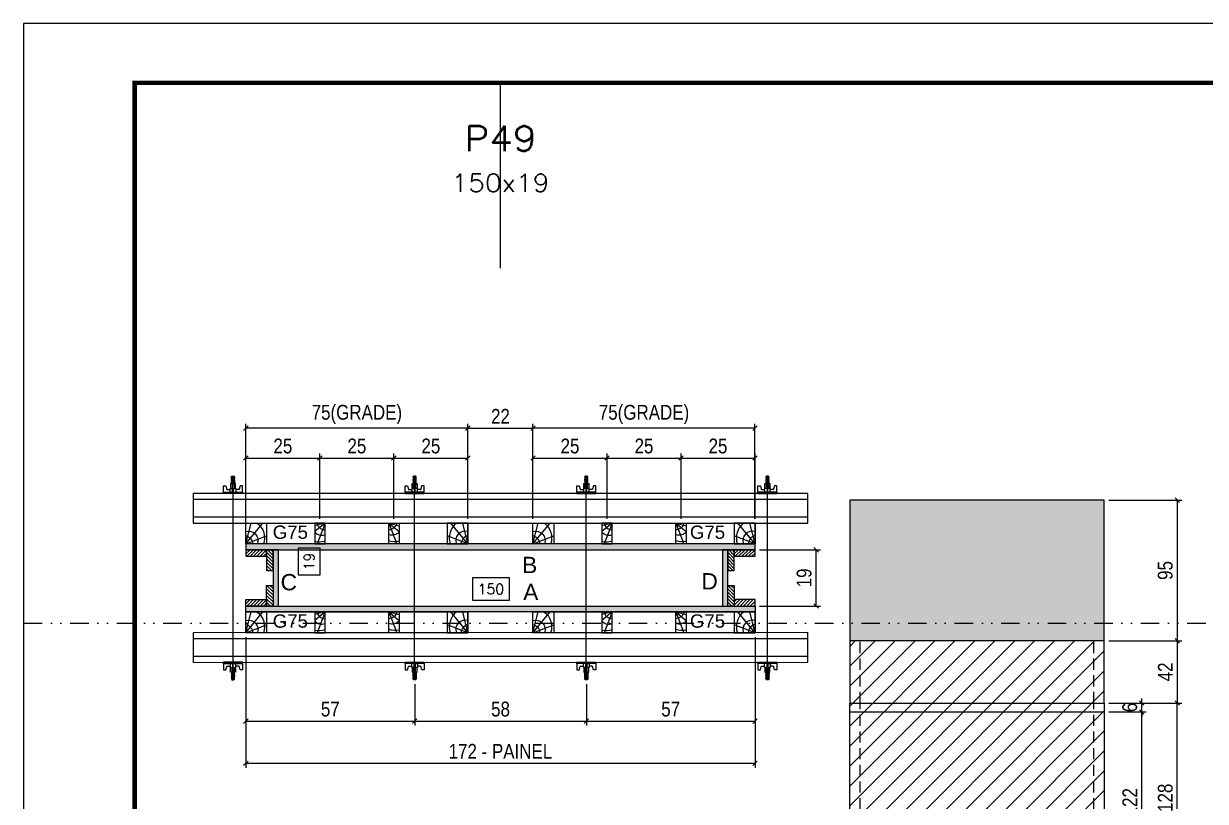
# Model space of a CAD drawing. Header units: millimetres. Extents: x 13777 to 27878, y -21631 to 6985.
# Drawn here: x 17583 to 18382, y -7323 to -6798 of the extents above; entities that cross this region are included whole.
import ezdxf
from ezdxf.enums import TextEntityAlignment as Align

# ---------------------------------------------------------------- set-up
doc = ezdxf.new("R2010")
doc.units = ezdxf.units.MM
for name, pattern in [('DASHED', [0.75, 0.5, -0.25]), ('DIVIDE2', [0.625, 0.25, -0.125, 0, -0.125, 0, -0.125]), ('HIDDEN', [0.375, 0.25, -0.125])]:
    doc.linetypes.add(name, pattern=pattern)
for name, color, linetype in [('CHAPA', 1, 'Continuous'), ('COTA', 241, 'Continuous'), ('MEIO_PONT', 93, 'Continuous'), ('Nível', 160, 'Continuous'), ('Painéis', 200, 'Continuous'), ('SARRAFO', 251, 'Continuous'), ('Sarrafo de Pressão', 42, 'HIDDEN'), ('Texto de Titulo', 7, 'Continuous'), ('Texto Qtd Sarr', 242, 'Continuous'), ('TEXTO_GERAL', 7, 'Continuous')]:
    doc.layers.add(name, color=color, linetype=linetype)
for name, color, linetype, lineweight in [('Folhas', 255, 'Continuous', 9), ('Hachura', 251, 'Continuous', 9), ('Madeira', 126, 'Continuous', 18), ('Perfil Metálico', 224, 'Continuous', 18), ('SARRAFO DE PRESSAO', 251, 'DASHED', 9), ('Texto Seção', 7, 'Continuous', 15)]:
    doc.layers.add(name, color=color, linetype=linetype, lineweight=lineweight)
doc.styles.add('ARIAL', font='arial.ttf')
doc.styles.add('COTA TECNICA', font='techl___.ttf', dxfattribs={"height": 10})
doc.styles.add('COTA TECNICA 2X', font='techl___.ttf', dxfattribs={"height": 10})
doc.styles.add('ROMANS', font='romans.shx')
doc.styles.add('SANSSERIF', font='sas_____.pfb')
doc.dimstyles.new('PAINEL', dxfattribs={"dimtxt": 10, "dimasz": 3, "dimexe": 3, "dimexo": 3, "dimgap": 3, "dimtad": 1, "dimdec": 1, "dimzin": 12, "dimdsep": 46, "dimtxsty": 'COTA TECNICA', "dimblk1": 'OBLIQUE', "dimblk2": 'OBLIQUE', "dimsah": 1, "dimcen": 0.9, "dimclrd": 4, "dimclre": 4, "dimclrt": 240, "dimadec": 1, "dimazin": 3, "dimtfac": 1, "dimtdec": 1, "dimtmove": 0, "dimatfit": 3, "dimfxl": 1, "dimtolj": 1, "dimtzin": 12, "dimarcsym": 0})
doc.dimstyles.new('SECAO PILAR', dxfattribs={"dimtxt": 10, "dimasz": 3, "dimexe": 3, "dimexo": 3, "dimgap": 3, "dimtad": 1, "dimdec": 1, "dimlfac": 0.5, "dimzin": 12, "dimdsep": 46, "dimtxsty": 'COTA TECNICA 2X', "dimblk1": 'OBLIQUE', "dimblk2": 'OBLIQUE', "dimsah": 1, "dimcen": 0.9, "dimclrd": 256, "dimclre": 256, "dimclrt": 256, "dimadec": 1, "dimazin": 3, "dimtfac": 1, "dimtdec": 1, "dimtmove": 0, "dimatfit": 3, "dimfxl": 1, "dimtolj": 1, "dimtzin": 12, "dimarcsym": 0})
doc.dimstyles.new('SECÇÃO 2', dxfattribs={"dimtxt": 7, "dimasz": 6, "dimexe": 0.18, "dimexo": 2, "dimgap": -4, "dimtad": 3, "dimdec": 1, "dimlfac": 0.5, "dimzin": 12, "dimdsep": 46, "dimtxsty": 'ROMANS', "dimblk": 'ARCHTICK', "dimcen": 0.09, "dimse1": 1, "dimse2": 1, "dimsd1": 1, "dimsd2": 1, "dimclrd": 180, "dimclre": 5, "dimclrt": 1, "dimadec": 0, "dimazin": 3, "dimtfac": 1, "dimtdec": 1, "dimtofl": 0, "dimtmove": 0, "dimatfit": 3, "dimldrblk": 'ARCHTICK', "dimfxl": 1, "dimtolj": 1, "dimtzin": 0, "dimarcsym": 0})
pattern_1 = [(225, (8609.6654, -30082.8425), (1.12253202, -1.12253202), [])]
pattern_2 = [(135, (-5032.1909, 2311.5175), (-1.12253202, -1.12253202), [])]
pattern_3 = [(135, (-4720.5909, 2311.5175), (-1.12253202, -1.12253202), [])]

# ---------------------------------------------------------------- blocks, each defined once
blk = doc.blocks.new('9999999999')
at = {"layer": 'Folhas'}
blk.add_lwpolyline([(98138.98, 34190.21), (99623.98, 34190.21), (99623.98, 35240.21), (98138.98, 35240.21)], close=True, dxfattribs=at)
at = {"layer": 'Folhas', "color": 30, "const_width": 3}
blk.add_lwpolyline([(98213.98, 34230.21), (99583.98, 34230.21), (99583.98, 35200.21), (98213.98, 35200.21)], close=True, dxfattribs=at)
blk = doc.blocks.new('*D2203')
at = {"layer": 'COTA', "color": 180, "lineweight": -2, "transparency": 16777216}
for p, q in [((17783.86, -7152.43), (17768.86, -7152.43)), ((17768.86, -7152.43), (17768.86, -7170.43)), ((17783.86, -7170.43), (17783.86, -7152.43)), ((17768.86, -7170.43), (17783.86, -7170.43))]:
    blk.add_line(p, q, dxfattribs=at)
at = {"layer": 'Defpoints', "color": 0, "transparency": 16777216}
for p in [(17772.94, -7153.43), (17772.94, -7191.43), (17787.86, -7191.43)]:
    blk.add_point(p, dxfattribs=at)
at = {"layer": 'COTA', "color": 1, "transparency": 16777216, "insert": (17776.36, -7161.43), "char_height": 7, "attachment_point": 5, "rotation": 90, "style": 'ROMANS'}
blk.add_mtext('\\A1;19', dxfattribs=at)
blk = doc.blocks.new('_ArchTick')
at = {"color": 0, "linetype": 'ByBlock', "const_width": 0.15}
blk.add_lwpolyline([(-0.5, -0.5), (0.5, 0.5)], dxfattribs=at)
blk = doc.blocks.new('*D2204')
at = {"layer": 'COTA', "color": 180, "lineweight": -2, "transparency": 16777216}
for p, q in [((17911.67, -7172.43), (17886.67, -7172.43)), ((17886.67, -7172.43), (17886.67, -7187.43)), ((17911.67, -7187.43), (17911.67, -7172.43)), ((17886.67, -7187.43), (17911.67, -7187.43))]:
    blk.add_line(p, q, dxfattribs=at)
at = {"layer": 'Defpoints', "color": 0, "transparency": 16777216}
for p in [(17755.62, -7191.43), (18055.62, -7191.43), (18055.62, -7191.43)]:
    blk.add_point(p, dxfattribs=at)
at = {"layer": 'COTA', "color": 1, "transparency": 16777216, "insert": (17899.17, -7179.93), "char_height": 7, "attachment_point": 5, "style": 'ROMANS'}
blk.add_mtext('\\A1;150', dxfattribs=at)
blk = doc.blocks.new('_Oblique')
at = {"color": 0, "linetype": 'ByBlock', "lineweight": -2}
blk.add_line((-0.5, -0.5), (0.5, 0.5), dxfattribs=at)
blk = doc.blocks.new('*D2205')
at = {"layer": 'COTA', "lineweight": -2, "transparency": 16777216}
for p, q in [((17733.62, -7212.43), (17733.62, -7300.6)), ((18077.62, -7212.38), (18077.62, -7300.6)), ((17733.62, -7297.6), (18077.62, -7297.6))]:
    blk.add_line(p, q, dxfattribs=at)
at = {"layer": 'Defpoints', "color": 0, "transparency": 16777216}
for p in [(17733.62, -7209.43), (18077.62, -7209.38), (18077.62, -7297.6)]:
    blk.add_point(p, dxfattribs=at)
at = {"layer": 'COTA', "lineweight": -2, "transparency": 16777216, "xscale": 3, "yscale": 3, "zscale": 3, "rotation": 180}
blk.add_blockref('_Oblique', (17733.62, -7297.6), dxfattribs=at)
at = {"layer": 'COTA', "lineweight": -2, "transparency": 16777216, "xscale": 3, "yscale": 3, "zscale": 3}
blk.add_blockref('_Oblique', (18077.62, -7297.6), dxfattribs=at)
at = {"layer": 'COTA', "transparency": 16777216, "insert": (17905.62, -7289.52), "char_height": 10, "attachment_point": 5, "style": 'COTA TECNICA 2X'}
blk.add_mtext('\\A1;172 - PAINEL', dxfattribs=at)
blk = doc.blocks.new('*D2206')
at = {"layer": 'COTA', "lineweight": -2, "transparency": 16777216}
for p, q in [((17733.62, -7212.43), (17733.62, -7272.17)), ((17847.69, -7244.21), (17847.69, -7272.17)), ((17733.62, -7269.17), (17847.69, -7269.17))]:
    blk.add_line(p, q, dxfattribs=at)
at = {"layer": 'Defpoints', "color": 0, "transparency": 16777216}
for p in [(17733.62, -7209.43), (17847.69, -7241.21), (17847.69, -7269.17)]:
    blk.add_point(p, dxfattribs=at)
at = {"layer": 'COTA', "lineweight": -2, "transparency": 16777216, "xscale": 3, "yscale": 3, "zscale": 3, "rotation": 180}
blk.add_blockref('_Oblique', (17733.62, -7269.17), dxfattribs=at)
at = {"layer": 'COTA', "lineweight": -2, "transparency": 16777216, "xscale": 3, "yscale": 3, "zscale": 3}
blk.add_blockref('_Oblique', (17847.69, -7269.17), dxfattribs=at)
at = {"layer": 'COTA', "transparency": 16777216, "insert": (17790.65, -7261.06), "char_height": 10, "attachment_point": 5, "style": 'COTA TECNICA 2X'}
blk.add_mtext('\\A1;57', dxfattribs=at)
blk = doc.blocks.new('*D2207')
at = {"layer": 'COTA', "lineweight": -2, "transparency": 16777216}
for p, q in [((18077.62, -7212.43), (18077.62, -7272.17)), ((17963.69, -7244.21), (17963.69, -7272.17)), ((17963.69, -7269.17), (18077.62, -7269.17))]:
    blk.add_line(p, q, dxfattribs=at)
at = {"layer": 'Defpoints', "color": 0, "transparency": 16777216}
for p in [(18077.62, -7209.43), (17963.69, -7241.21), (18077.62, -7269.17)]:
    blk.add_point(p, dxfattribs=at)
at = {"layer": 'COTA', "lineweight": -2, "transparency": 16777216, "xscale": 3, "yscale": 3, "zscale": 3, "rotation": 180}
blk.add_blockref('_Oblique', (17963.69, -7269.17), dxfattribs=at)
at = {"layer": 'COTA', "lineweight": -2, "transparency": 16777216, "xscale": 3, "yscale": 3, "zscale": 3}
blk.add_blockref('_Oblique', (18077.62, -7269.17), dxfattribs=at)
at = {"layer": 'COTA', "transparency": 16777216, "insert": (18020.65, -7261.06), "char_height": 10, "attachment_point": 5, "style": 'COTA TECNICA 2X'}
blk.add_mtext('\\A1;57', dxfattribs=at)
blk = doc.blocks.new('*D2208')
at = {"layer": 'COTA', "lineweight": -2, "transparency": 16777216}
for p, q in [((17733.62, -7146.43), (17733.62, -7088.51)), ((17783.62, -7132.43), (17783.62, -7088.51)), ((17733.62, -7091.51), (17783.62, -7091.51))]:
    blk.add_line(p, q, dxfattribs=at)
at = {"layer": 'Defpoints', "color": 0, "transparency": 16777216}
for p in [(17783.62, -7091.51), (17783.62, -7135.43), (17733.62, -7149.43)]:
    blk.add_point(p, dxfattribs=at)
at = {"layer": 'COTA', "lineweight": -2, "transparency": 16777216, "xscale": 3, "yscale": 3, "zscale": 3, "rotation": 180}
blk.add_blockref('_Oblique', (17733.62, -7091.51), dxfattribs=at)
at = {"layer": 'COTA', "lineweight": -2, "transparency": 16777216, "xscale": 3, "yscale": 3, "zscale": 3}
blk.add_blockref('_Oblique', (17783.62, -7091.51), dxfattribs=at)
at = {"layer": 'COTA', "transparency": 16777216, "insert": (17758.62, -7083.4), "char_height": 10, "attachment_point": 5, "style": 'COTA TECNICA 2X'}
blk.add_mtext('\\A1;25', dxfattribs=at)
blk = doc.blocks.new('C')
at = {"layer": 'Hachura', "color": 0}
for p, q in [((0, 3.22), (0, -3.22)), ((0.45, 3.22), (0, 3.22)), ((0.46, 3.16), (0, 3.16)), ((0.46, 3.05), (0, 3.05)), ((0.46, 2.88), (0, 2.88)), ((0, 2.75), (0, -1.16)), ((0.46, 2.65), (0, 2.65)), ((0.46, 2.23), (0, 2.23)), ((0.46, 1.51), (0, 1.51)), ((0.39, 0.49), (0.17, 0.49)), ((0.45, -3.23), (0.45, 3.22)), ((0.45, 3.22), (2.58, 3.22)), ((1.74, 0.97), (0.45, 0.97)), ((1.45, 0.1), (0.45, 0.1)), ((1.35, 1.94), (1.35, 0.96)), ((2.58, 2.39), (1.47, 2.09)), ((1.74, -0.97), (1.74, 0.97)), ((1.74, 0.97), (1.74, 0.84)), ((1.74, 0.97), (1.74, 0.84)), ((1.74, 0.84), (3.35, 0.84)), ((3.35, 0.45), (1.74, 0.45)), ((2.58, 3.22), (2.58, 2.39)), ((3.32, 0.84), (3.32, -0.84)), ((3.35, 0.84), (3.35, -0.84)), ((3.68, 0.45), (3.35, 0.45)), ((3.84, -0.52), (3.35, 0.45)), ((3.35, 0.06), (3.67, -0.57)), ((3.68, 0.45), (4.16, -0.52)), ((3.72, 0.5), (4.25, -0.57)), ((4.37, -0.55), (3.83, 0.53)), ((4.15, 0.45), (3.93, 0.45)), ((4.42, -0.52), (3.93, 0.45)), ((4.15, 0.45), (4.26, 0.45)), ((4.26, 0.45), (4.74, -0.52)), ((4.3, 0.5), (4.83, -0.57)), ((4.95, -0.55), (4.41, 0.53)), ((4.51, 0.45), (4.84, 0.45)), ((5, -0.52), (4.51, 0.45)), ((4.84, 0.45), (5.32, -0.52)), ((4.88, 0.5), (5.41, -0.57)), ((5.53, -0.55), (4.99, 0.53)), ((5.58, -0.52), (5.09, 0.45)), ((5.42, 0.45), (5.09, 0.45)), ((5.58, -0.52), (5.09, 0.45)), ((5.42, 0.45), (5.74, -0.19)), ((5.46, 0.5), (5.74, -0.07)), ((5.74, 0.19), (5.57, 0.53)), ((5.74, 0.32), (5.68, 0.45)), ((5.68, 0.45), (5.74, 0.45)), ((5.74, 0.45), (5.9, 0.29)), ((5.74, 0.45), (5.74, -0.52)), ((5.9, -0.36), (5.9, 0.29)), ((0.45, 0), (0, 0)), ((0.46, -1.52), (0, -1.52)), ((0.46, -2.23), (0, -2.23)), ((0.46, -2.65), (0, -2.65)), ((0.46, -2.88), (0, -2.88)), ((0.46, -3.05), (0, -3.05)), ((0.46, -3.16), (0, -3.16)), ((0, -3.22), (2.57, -3.22)), ((0.08, -0.48), (0.29, -0.48)), ((0.29, -0.48), (0.4, -0.48)), ((0.45, 0), (0.45, -0.97)), ((0.45, -0.16), (1.45, -0.16)), ((0.45, -0.65), (0.45, -0.32)), ((0.45, -3.23), (0.45, -0.65)), ((0.45, -0.97), (1.74, -0.97)), ((1.35, -1.94), (1.35, -0.97)), ((2.58, -2.39), (1.47, -2.1)), ((3.35, -0.32), (1.74, -0.32)), ((3.35, -0.84), (1.74, -0.84)), ((2.58, -3.23), (2.58, -2.39)), ((3.35, -0.07), (3.58, -0.52)), ((3.35, -0.52), (3.58, -0.52)), ((3.84, -0.52), (4.16, -0.52)), ((4.42, -0.52), (4.74, -0.52)), ((4.63, -0.52), (4.74, -0.52)), ((5, -0.52), (5.32, -0.52)), ((5.58, -0.52), (5.74, -0.52)), ((5.74, -0.52), (5.9, -0.36)), ((5.74, -0.52), (5.74, -0.52))]:
    blk.add_line(p, q, dxfattribs=at)
for centre, radius, start, end in [((1.52, 1.94), 0.161, 104.7436, 180), ((1.44, -0.03), 0.129, 272.695, 87.305), ((3.81, 0.39), 0.143, 25.5688, 154.4312), ((4.39, 0.39), 0.143, 25.5688, 154.4312), ((4.97, 0.39), 0.143, 25.5688, 154.4312), ((5.55, 0.39), 0.143, 25.5688, 154.4312), ((0.17, -0.37), 0.174, 221.744, 317.8592), ((1.52, -1.94), 0.161, 180, 255.2564), ((3.71, -0.4), 0.174, 222.1408, 318.256), ((4.29, -0.4), 0.174, 222.1408, 318.256), ((4.87, -0.4), 0.174, 222.1408, 318.256), ((5.45, -0.4), 0.174, 222.1408, 318.256), ((5.61, -0.4), 0.174, 317.8592, 318.256)]:
    blk.add_arc(centre, radius, start, end, dxfattribs=at)
blk = doc.blocks.new('*D2209')
at = {"layer": 'COTA', "lineweight": -2, "transparency": 16777216}
for p, q in [((17847.69, -7244.21), (17847.69, -7272.17)), ((17963.69, -7244.21), (17963.69, -7272.17)), ((17847.69, -7269.17), (17963.69, -7269.17))]:
    blk.add_line(p, q, dxfattribs=at)
at = {"layer": 'Defpoints', "color": 0, "transparency": 16777216}
for p in [(17847.69, -7241.21), (17963.69, -7241.21), (17963.69, -7269.17)]:
    blk.add_point(p, dxfattribs=at)
at = {"layer": 'COTA', "lineweight": -2, "transparency": 16777216, "xscale": 3, "yscale": 3, "zscale": 3, "rotation": 180}
blk.add_blockref('_Oblique', (17847.69, -7269.17), dxfattribs=at)
at = {"layer": 'COTA', "lineweight": -2, "transparency": 16777216, "xscale": 3, "yscale": 3, "zscale": 3}
blk.add_blockref('_Oblique', (17963.69, -7269.17), dxfattribs=at)
at = {"layer": 'COTA', "transparency": 16777216, "insert": (17905.69, -7261.04), "char_height": 10, "attachment_point": 5, "style": 'COTA TECNICA 2X'}
blk.add_mtext('\\A1;58', dxfattribs=at)
blk = doc.blocks.new('PONTALETE')
at = {"layer": 'Madeira'}
for q in [(2.71, 7), (7, 5.76), (7, 1.74)]:
    blk.add_line((0, 0), q, dxfattribs=at)
blk.add_lwpolyline([(0, 0), (7, 0), (7, 7), (0, 7)], close=True, dxfattribs=at)
for centre, radius, start, end in [((2.04, 0.06), 6.23, 37.2818, 109.0913), ((1.09, 0.9), 3.19, 343.603, 109.9847), ((-0.21, -0.78), 3.09, 14.6322, 86.0383)]:
    blk.add_arc(centre, radius, start, end, dxfattribs=at)
blk = doc.blocks.new('MEIO PONTALETE')
at = {"layer": 'Madeira'}
for q in [(2.71, 7), (3.5, 2.88), (3.5, 0.87)]:
    blk.add_line((0, 0), q, dxfattribs=at)
blk.add_lwpolyline([(0, 0), (3.5, 0), (3.5, 7), (0, 7)], close=True, dxfattribs=at)
for centre, radius, start, end in [((2.04, 0.06), 6.23, 76.4499, 109.0913), ((1.09, 0.9), 3.19, 40.9063, 109.9847), ((-0.21, -0.78), 3.09, 14.6322, 86.0383)]:
    blk.add_arc(centre, radius, start, end, dxfattribs=at)
blk = doc.blocks.new('*D2210')
at = {"layer": 'COTA', "lineweight": -2, "transparency": 16777216}
for p, q in [((17783.62, -7132.43), (17783.62, -7088.51)), ((17833.62, -7132.43), (17833.62, -7088.51)), ((17783.62, -7091.51), (17833.62, -7091.51))]:
    blk.add_line(p, q, dxfattribs=at)
at = {"layer": 'Defpoints', "color": 0, "transparency": 16777216}
for p in [(17833.62, -7091.51), (17783.62, -7135.43), (17833.62, -7135.43)]:
    blk.add_point(p, dxfattribs=at)
at = {"layer": 'COTA', "lineweight": -2, "transparency": 16777216, "xscale": 3, "yscale": 3, "zscale": 3, "rotation": 180}
blk.add_blockref('_Oblique', (17783.62, -7091.51), dxfattribs=at)
at = {"layer": 'COTA', "lineweight": -2, "transparency": 16777216, "xscale": 3, "yscale": 3, "zscale": 3}
blk.add_blockref('_Oblique', (17833.62, -7091.51), dxfattribs=at)
at = {"layer": 'COTA', "transparency": 16777216, "insert": (17808.62, -7083.4), "char_height": 10, "attachment_point": 5, "style": 'COTA TECNICA 2X'}
blk.add_mtext('\\A1;25', dxfattribs=at)
blk = doc.blocks.new('*D2211')
at = {"layer": 'COTA', "lineweight": -2, "transparency": 16777216}
for p, q in [((17833.62, -7132.43), (17833.62, -7088.51)), ((17883.62, -7132.43), (17883.62, -7088.51)), ((17833.62, -7091.51), (17883.62, -7091.51))]:
    blk.add_line(p, q, dxfattribs=at)
at = {"layer": 'Defpoints', "color": 0, "transparency": 16777216}
for p in [(17883.62, -7091.51), (17833.62, -7135.43), (17883.62, -7135.43)]:
    blk.add_point(p, dxfattribs=at)
at = {"layer": 'COTA', "lineweight": -2, "transparency": 16777216, "xscale": 3, "yscale": 3, "zscale": 3, "rotation": 180}
blk.add_blockref('_Oblique', (17833.62, -7091.51), dxfattribs=at)
at = {"layer": 'COTA', "lineweight": -2, "transparency": 16777216, "xscale": 3, "yscale": 3, "zscale": 3}
blk.add_blockref('_Oblique', (17883.62, -7091.51), dxfattribs=at)
at = {"layer": 'COTA', "transparency": 16777216, "insert": (17858.62, -7083.4), "char_height": 10, "attachment_point": 5, "style": 'COTA TECNICA 2X'}
blk.add_mtext('\\A1;25', dxfattribs=at)
blk = doc.blocks.new('*D2212')
at = {"layer": 'COTA', "lineweight": -2, "transparency": 16777216}
for p, q in [((17927.62, -7132.43), (17927.62, -7088.51)), ((17977.62, -7132.43), (17977.62, -7088.51)), ((17927.62, -7091.51), (17977.62, -7091.51))]:
    blk.add_line(p, q, dxfattribs=at)
at = {"layer": 'Defpoints', "color": 0, "transparency": 16777216}
for p in [(17977.62, -7091.51), (17927.62, -7135.43), (17977.62, -7135.43)]:
    blk.add_point(p, dxfattribs=at)
at = {"layer": 'COTA', "lineweight": -2, "transparency": 16777216, "xscale": 3, "yscale": 3, "zscale": 3, "rotation": 180}
blk.add_blockref('_Oblique', (17927.62, -7091.51), dxfattribs=at)
at = {"layer": 'COTA', "lineweight": -2, "transparency": 16777216, "xscale": 3, "yscale": 3, "zscale": 3}
blk.add_blockref('_Oblique', (17977.62, -7091.51), dxfattribs=at)
at = {"layer": 'COTA', "transparency": 16777216, "insert": (17952.62, -7083.4), "char_height": 10, "attachment_point": 5, "style": 'COTA TECNICA 2X'}
blk.add_mtext('\\A1;25', dxfattribs=at)
blk = doc.blocks.new('*D2213')
at = {"layer": 'COTA', "lineweight": -2, "transparency": 16777216}
for p, q in [((17977.62, -7132.43), (17977.62, -7088.51)), ((18027.62, -7132.43), (18027.62, -7088.51)), ((17977.62, -7091.51), (18027.62, -7091.51))]:
    blk.add_line(p, q, dxfattribs=at)
at = {"layer": 'Defpoints', "color": 0, "transparency": 16777216}
for p in [(18027.62, -7091.51), (17977.62, -7135.43), (18027.62, -7135.43)]:
    blk.add_point(p, dxfattribs=at)
at = {"layer": 'COTA', "lineweight": -2, "transparency": 16777216, "xscale": 3, "yscale": 3, "zscale": 3, "rotation": 180}
blk.add_blockref('_Oblique', (17977.62, -7091.51), dxfattribs=at)
at = {"layer": 'COTA', "lineweight": -2, "transparency": 16777216, "xscale": 3, "yscale": 3, "zscale": 3}
blk.add_blockref('_Oblique', (18027.62, -7091.51), dxfattribs=at)
at = {"layer": 'COTA', "transparency": 16777216, "insert": (18002.62, -7083.4), "char_height": 10, "attachment_point": 5, "style": 'COTA TECNICA 2X'}
blk.add_mtext('\\A1;25', dxfattribs=at)
blk = doc.blocks.new('*D2214')
at = {"layer": 'COTA', "lineweight": -2, "transparency": 16777216}
for p, q in [((18027.62, -7132.43), (18027.62, -7088.51)), ((18077.62, -7132.44), (18077.62, -7088.51)), ((18027.62, -7091.51), (18077.62, -7091.51))]:
    blk.add_line(p, q, dxfattribs=at)
at = {"layer": 'Defpoints', "color": 0, "transparency": 16777216}
for p in [(18077.62, -7091.51), (18027.62, -7135.43), (18077.62, -7135.44)]:
    blk.add_point(p, dxfattribs=at)
at = {"layer": 'COTA', "lineweight": -2, "transparency": 16777216, "xscale": 3, "yscale": 3, "zscale": 3, "rotation": 180}
blk.add_blockref('_Oblique', (18027.62, -7091.51), dxfattribs=at)
at = {"layer": 'COTA', "lineweight": -2, "transparency": 16777216, "xscale": 3, "yscale": 3, "zscale": 3}
blk.add_blockref('_Oblique', (18077.62, -7091.51), dxfattribs=at)
at = {"layer": 'COTA', "transparency": 16777216, "insert": (18052.62, -7083.4), "char_height": 10, "attachment_point": 5, "style": 'COTA TECNICA 2X'}
blk.add_mtext('\\A1;25', dxfattribs=at)
blk = doc.blocks.new('*D2215')
at = {"layer": 'COTA', "lineweight": -2, "transparency": 16777216}
for p, q in [((17927.62, -7132.46), (17927.62, -7068.31)), ((18077.61, -7071.31), (17927.62, -7071.31)), ((18077.61, -7132.44), (18077.61, -7068.31))]:
    blk.add_line(p, q, dxfattribs=at)
at = {"layer": 'Defpoints', "color": 0, "transparency": 16777216}
for p in [(17927.62, -7071.31), (17927.62, -7135.46), (18077.61, -7135.44)]:
    blk.add_point(p, dxfattribs=at)
at = {"layer": 'COTA', "lineweight": -2, "transparency": 16777216, "xscale": 3, "yscale": 3, "zscale": 3, "rotation": 180}
blk.add_blockref('_Oblique', (17927.62, -7071.31), dxfattribs=at)
at = {"layer": 'COTA', "lineweight": -2, "transparency": 16777216, "xscale": 3, "yscale": 3, "zscale": 3}
blk.add_blockref('_Oblique', (18077.61, -7071.31), dxfattribs=at)
at = {"layer": 'COTA', "transparency": 16777216, "insert": (18002.62, -7062.09), "char_height": 10, "attachment_point": 5, "style": 'COTA TECNICA 2X'}
blk.add_mtext('\\A1;75(GRADE)', dxfattribs=at)
blk = doc.blocks.new('*D2216')
at = {"layer": 'COTA', "lineweight": -2, "transparency": 16777216}
for p, q in [((17733.62, -7132.43), (17733.62, -7068.31)), ((17883.62, -7071.31), (17733.62, -7071.31)), ((17883.62, -7132.43), (17883.62, -7068.31))]:
    blk.add_line(p, q, dxfattribs=at)
at = {"layer": 'Defpoints', "color": 0, "transparency": 16777216}
for p in [(17733.62, -7071.31), (17733.62, -7135.43), (17883.62, -7135.43)]:
    blk.add_point(p, dxfattribs=at)
at = {"layer": 'COTA', "lineweight": -2, "transparency": 16777216, "xscale": 3, "yscale": 3, "zscale": 3, "rotation": 180}
blk.add_blockref('_Oblique', (17733.62, -7071.31), dxfattribs=at)
at = {"layer": 'COTA', "lineweight": -2, "transparency": 16777216, "xscale": 3, "yscale": 3, "zscale": 3}
blk.add_blockref('_Oblique', (17883.62, -7071.31), dxfattribs=at)
at = {"layer": 'COTA', "transparency": 16777216, "insert": (17808.62, -7062.09), "char_height": 10, "attachment_point": 5, "style": 'COTA TECNICA 2X'}
blk.add_mtext('\\A1;75(GRADE)', dxfattribs=at)
blk = doc.blocks.new('*D2217')
at = {"layer": 'COTA', "lineweight": -2, "transparency": 16777216}
for p, q in [((18080.62, -7153.43), (18121.92, -7153.43)), ((18118.92, -7191.43), (18118.92, -7153.43)), ((18080.62, -7191.43), (18121.92, -7191.43))]:
    blk.add_line(p, q, dxfattribs=at)
at = {"layer": 'Defpoints', "color": 0, "transparency": 16777216}
for p in [(18077.62, -7153.43), (18118.92, -7153.43), (18077.62, -7191.43)]:
    blk.add_point(p, dxfattribs=at)
at = {"layer": 'COTA', "lineweight": -2, "transparency": 16777216, "xscale": 3, "yscale": 3, "zscale": 3}
for p, rotation in [((18118.92, -7153.43), 90), ((18118.92, -7191.43), 270)]:
    blk.add_blockref('_Oblique', p, dxfattribs=dict(at, rotation=rotation))
at = {"layer": 'COTA', "transparency": 16777216, "insert": (18110.83, -7172.43), "char_height": 10, "attachment_point": 5, "rotation": 90, "style": 'COTA TECNICA 2X'}
blk.add_mtext('\\A1;19', dxfattribs=at)
blk = doc.blocks.new('*D2218')
at = {"layer": 'COTA', "lineweight": -2, "transparency": 16777216}
for p, q in [((17883.62, -7132.43), (17883.62, -7068.31)), ((17883.62, -7071.31), (17927.62, -7071.31)), ((17927.62, -7132.43), (17927.62, -7068.31))]:
    blk.add_line(p, q, dxfattribs=at)
at = {"layer": 'Defpoints', "color": 0, "transparency": 16777216}
for p in [(17927.62, -7071.31), (17883.62, -7135.43), (17927.62, -7135.43)]:
    blk.add_point(p, dxfattribs=at)
at = {"layer": 'COTA', "lineweight": -2, "transparency": 16777216, "xscale": 3, "yscale": 3, "zscale": 3, "rotation": 180}
blk.add_blockref('_Oblique', (17883.62, -7071.31), dxfattribs=at)
at = {"layer": 'COTA', "lineweight": -2, "transparency": 16777216, "xscale": 3, "yscale": 3, "zscale": 3}
blk.add_blockref('_Oblique', (17927.62, -7071.31), dxfattribs=at)
at = {"layer": 'COTA', "transparency": 16777216, "insert": (17905.62, -7063.31), "char_height": 10, "attachment_point": 5, "style": 'COTA TECNICA 2X'}
blk.add_mtext('\\A1;22', dxfattribs=at)
blk = doc.blocks.new('titulo1')
at = {"layer": 'Defpoints', "color": 252, "linetype": 'HIDDEN', "ltscale": 2}
blk.add_line((0, 0), (0, 125), dxfattribs=at)
at = {"layer": 'Defpoints', "style": 'ROMANS', "oblique": 15}
blk.add_attdef('FOLHA', text='', height=10, dxfattribs=at).set_placement((0, 15.58), align=Align.MIDDLE_CENTER)
at = {"layer": 'Texto Qtd Sarr', "color": 3, "style": 'ROMANS', "oblique": 15}
for tag, height, p in [('TITULO', 17, (0, 71.45)), ('SEÇÃO', 12, (0, 41.55))]:
    blk.add_attdef(tag, text='', height=height, dxfattribs=at).set_placement(p, align=Align.MIDDLE_CENTER)
blk = doc.blocks.new('*D2228')
at = {"layer": 'COTA', "color": 4, "lineweight": -2, "transparency": 16777216}
for p, q in [((18316.59, -7119.89), (18365.96, -7119.89)), ((18362.96, -7119.89), (18362.96, -7214.89)), ((18316.59, -7214.89), (18365.96, -7214.89))]:
    blk.add_line(p, q, dxfattribs=at)
at = {"layer": 'Defpoints', "color": 0, "transparency": 16777216}
for p in [(18313.59, -7119.89), (18313.59, -7214.89), (18362.96, -7214.89)]:
    blk.add_point(p, dxfattribs=at)
at = {"layer": 'COTA', "color": 4, "lineweight": -2, "transparency": 16777216, "xscale": 3, "yscale": 3, "zscale": 3}
for p, rotation in [((18362.96, -7119.89), 90), ((18362.96, -7214.89), 270)]:
    blk.add_blockref('_Oblique', p, dxfattribs=dict(at, rotation=rotation))
at = {"layer": 'COTA', "color": 240, "transparency": 16777216, "insert": (18354.82, -7167.39), "char_height": 10, "attachment_point": 5, "rotation": 90, "style": 'COTA TECNICA'}
blk.add_mtext('\\A1;95', dxfattribs=at)
blk = doc.blocks.new('*D2238')
at = {"layer": 'COTA', "color": 4, "lineweight": -2, "transparency": 16777216}
for p, q in [((18316.59, -7256.89), (18365.96, -7256.89)), ((18362.96, -7384.89), (18362.96, -7256.89)), ((18316.59, -7384.89), (18365.96, -7384.89))]:
    blk.add_line(p, q, dxfattribs=at)
at = {"layer": 'Defpoints', "color": 0, "transparency": 16777216}
for p in [(18313.59, -7256.89), (18362.96, -7256.89), (18313.59, -7384.89)]:
    blk.add_point(p, dxfattribs=at)
at = {"layer": 'COTA', "color": 4, "lineweight": -2, "transparency": 16777216, "xscale": 3, "yscale": 3, "zscale": 3}
for p, rotation in [((18362.96, -7256.89), 90), ((18362.96, -7384.89), 270)]:
    blk.add_blockref('_Oblique', p, dxfattribs=dict(at, rotation=rotation))
at = {"layer": 'COTA', "color": 240, "transparency": 16777216, "insert": (18354.86, -7320.89), "char_height": 10, "attachment_point": 5, "rotation": 90, "style": 'COTA TECNICA'}
blk.add_mtext('\\A1;128', dxfattribs=at)
blk = doc.blocks.new('*D2239')
at = {"layer": 'COTA', "color": 4, "lineweight": -2, "transparency": 16777216}
for p, q in [((18316.59, -7262.89), (18341.94, -7262.89)), ((18338.94, -7384.89), (18338.94, -7262.89)), ((18316.59, -7384.89), (18341.94, -7384.89))]:
    blk.add_line(p, q, dxfattribs=at)
at = {"layer": 'Defpoints', "color": 0, "transparency": 16777216}
for p in [(18313.59, -7262.89), (18338.94, -7262.89), (18313.59, -7384.89)]:
    blk.add_point(p, dxfattribs=at)
at = {"layer": 'COTA', "color": 4, "lineweight": -2, "transparency": 16777216, "xscale": 3, "yscale": 3, "zscale": 3}
for p, rotation in [((18338.94, -7262.89), 90), ((18338.94, -7384.89), 270)]:
    blk.add_blockref('_Oblique', p, dxfattribs=dict(at, rotation=rotation))
at = {"layer": 'COTA', "color": 240, "transparency": 16777216, "insert": (18330.88, -7323.89), "char_height": 10, "attachment_point": 5, "rotation": 90, "style": 'COTA TECNICA'}
blk.add_mtext('\\A1;122', dxfattribs=at)
blk = doc.blocks.new('*D2240')
at = {"layer": 'COTA', "color": 4, "lineweight": -2, "transparency": 16777216}
for p, q in [((18316.59, -7256.89), (18341.94, -7256.89)), ((18338.94, -7256.89), (18338.94, -7253.89)), ((18338.94, -7262.89), (18338.94, -7256.89)), ((18316.59, -7262.89), (18341.94, -7262.89)), ((18338.94, -7262.89), (18338.94, -7265.89))]:
    blk.add_line(p, q, dxfattribs=at)
at = {"layer": 'Defpoints', "color": 0, "transparency": 16777216}
for p in [(18313.59, -7256.89), (18338.94, -7256.89), (18313.59, -7262.89)]:
    blk.add_point(p, dxfattribs=at)
at = {"layer": 'COTA', "color": 4, "lineweight": -2, "transparency": 16777216, "xscale": 3, "yscale": 3, "zscale": 3}
for p, rotation in [((18338.94, -7256.89), 270), ((18338.94, -7262.89), 90)]:
    blk.add_blockref('_Oblique', p, dxfattribs=dict(at, rotation=rotation))
at = {"layer": 'COTA', "color": 240, "transparency": 16777216, "insert": (18330.83, -7259.89), "char_height": 10, "attachment_point": 5, "rotation": 90, "style": 'COTA TECNICA'}
blk.add_mtext('\\A1;6', dxfattribs=at)
blk = doc.blocks.new('*D2252')
at = {"layer": 'COTA', "color": 4, "lineweight": -2, "transparency": 16777216}
for p, q in [((18316.59, -7214.89), (18365.96, -7214.89)), ((18362.96, -7214.89), (18362.96, -7256.89)), ((18316.59, -7256.89), (18365.96, -7256.89))]:
    blk.add_line(p, q, dxfattribs=at)
at = {"layer": 'Defpoints', "color": 0, "transparency": 16777216}
for p in [(18313.59, -7214.89), (18313.59, -7256.89), (18362.96, -7256.89)]:
    blk.add_point(p, dxfattribs=at)
at = {"layer": 'COTA', "color": 4, "lineweight": -2, "transparency": 16777216, "xscale": 3, "yscale": 3, "zscale": 3}
for p, rotation in [((18362.96, -7214.89), 90), ((18362.96, -7256.89), 270)]:
    blk.add_blockref('_Oblique', p, dxfattribs=dict(at, rotation=rotation))
at = {"layer": 'COTA', "color": 240, "transparency": 16777216, "insert": (18354.88, -7235.89), "char_height": 10, "attachment_point": 5, "rotation": 90, "style": 'COTA TECNICA'}
blk.add_mtext('\\A1;42', dxfattribs=at)

msp = doc.modelspace()

# ---------------------------------------------------------------- hatches: boundary and pattern name
at = {"layer": 'COTA'}
h = msp.add_hatch(dxfattribs=at)
h.set_pattern_fill('AR-CONC', color=256, scale=0.03)
h.set_pattern_definition([(50, (-1585, -1106.5753), (5.4655401, -0.4781726), [0.5715, -6.2865]), (355, (-1585, -1106.5753), (-1.0573026, 5.7317054), [0.4572, -5.0292175]), (100.451445, (-1584.5445, -1106.615), (4.4082374, 5.2535326), [0.4857003, -5.3427073]), (46.1842, (-1585, -1105.051), (8.1323712, -1.2612698), [0.85725, -9.42975]), (96.635558, (-1584.322, -1105.1564), (7.122124, 7.4227837), [0.7285507, -8.0140682]), (351.18415, (-1585, -1105.051), (7.122124, 7.4227837), [0.685799, -7.543792]), (21, (-1584.238, -1105.4323), (4.5484317, -3.0679559), [0.5715, -6.2865]), (326, (-1584.238, -1105.4323), (1.8540609, 5.525639), [0.4572, -5.0292]), (71.451445, (-1583.859, -1105.688), (6.4024926, 2.457683), [0.4857003, -5.3426981]), (37.5, (-1585, -1106.5753), (0.0926581, 2.53665117), [0, -4.96824, 0, -5.1054, 0, -5.04825]), (7.5, (-1585, -1106.5753), (2.00458988, 3.00541724), [0, -2.91084, 0, -4.85394, 0, -1.92405]), (327.5, (-1586.6993, -1106.5753), (4.06771786, -0.17186232), [0, -1.905, 0, -5.9436, 0, -7.8867]), (317.5, (-1587.4613, -1106.5753), (4.44387544, 0.76279473), [0, -2.4765, 0, -3.94716, 0, -5.6007])])
h.paths.add_polyline_path([(18313.59, -7214.89), (18313.59, -7119.89), (18141.59, -7119.89), (18141.59, -7214.89)])
at = {"layer": 'Hachura'}
h = msp.add_hatch(color=256, dxfattribs=at)
h.dxf.hatch_style = 1
h.paths.add_polyline_path([(18077.62, -7153.43), (18077.62, -7149.43), (17733.62, -7149.43), (17733.62, -7153.43)])
h = msp.add_hatch(dxfattribs=at)
h.set_pattern_fill('ANSI31', color=256, scale=0.5, angle=180, style=0)
h.set_pattern_definition(pattern_1)
h.paths.add_polyline_path([(17747.62, -7153.43), (17747.62, -7157.83), (17733.62, -7157.83), (17733.62, -7153.43)])
h = msp.add_hatch(dxfattribs=at)
h.set_pattern_fill('ANSI31', color=256, scale=0.5, angle=90, style=0)
h.set_pattern_definition(pattern_2)
h.paths.add_polyline_path([(17752.02, -7167.43), (17747.62, -7167.43), (17747.62, -7153.43), (17752.02, -7153.43)])
h = msp.add_hatch(color=256, dxfattribs=at)
h.dxf.hatch_style = 1
h.paths.add_polyline_path([(17752.02, -7191.43), (17755.62, -7191.43), (17755.62, -7153.43), (17752.02, -7153.43)])
h = msp.add_hatch(color=256, dxfattribs=at)
h.dxf.hatch_style = 1
h.paths.add_polyline_path([(18055.62, -7191.43), (18059.22, -7191.43), (18059.22, -7153.43), (18055.62, -7153.43)])
h = msp.add_hatch(dxfattribs=at)
h.set_pattern_fill('ANSI31', color=256, scale=0.5, angle=90, style=0)
h.set_pattern_definition(pattern_3)
h.paths.add_polyline_path([(18063.62, -7167.43), (18059.22, -7167.43), (18059.22, -7153.43), (18063.62, -7153.43)])
h = msp.add_hatch(dxfattribs=at)
h.set_pattern_fill('ANSI31', color=256, scale=0.5, angle=180, style=0)
h.set_pattern_definition([(225, (8939.6654, -30082.8425), (1.12253202, -1.12253202), [])])
h.paths.add_polyline_path([(18077.62, -7153.43), (18077.62, -7157.83), (18063.62, -7157.83), (18063.62, -7153.43)])
h = msp.add_hatch(dxfattribs=at)
h.set_pattern_fill('ANSI31', color=256, scale=0.5, angle=90, style=0)
h.set_pattern_definition(pattern_2)
h.paths.add_polyline_path([(17752.02, -7177.43), (17747.62, -7177.43), (17747.62, -7191.43), (17752.02, -7191.43)])
h = msp.add_hatch(dxfattribs=at)
h.set_pattern_fill('ANSI31', color=256, scale=0.5, angle=90, style=0)
h.set_pattern_definition(pattern_3)
h.paths.add_polyline_path([(18063.62, -7177.43), (18059.22, -7177.43), (18059.22, -7191.43), (18063.62, -7191.43)])
h = msp.add_hatch(dxfattribs=at)
h.set_pattern_fill('ANSI31', color=256, scale=0.5, angle=180, style=0)
h.set_pattern_definition(pattern_1)
h.paths.add_polyline_path([(17747.62, -7191.43), (17747.62, -7187.03), (17733.62, -7187.03), (17733.62, -7191.43)])
h = msp.add_hatch(color=256, dxfattribs=at)
h.dxf.hatch_style = 1
h.paths.add_polyline_path([(18077.62, -7191.43), (18077.62, -7195.43), (17733.62, -7195.43), (17733.62, -7191.43)])
h = msp.add_hatch(dxfattribs=at)
h.set_pattern_fill('ANSI31', color=256, scale=0.5, angle=180, style=0)
h.set_pattern_definition([(225, (8574.6654, -30082.8425), (1.12253202, -1.12253202), [])])
h.paths.add_polyline_path([(18063.62, -7191.43), (18063.62, -7187.03), (18077.62, -7187.03), (18077.62, -7191.43)])
at = {"layer": 'Hachura', "linetype": 'ByBlock'}
h = msp.add_hatch(dxfattribs=at)
h.set_pattern_fill('ANSI31', color=256, scale=3)
h.set_pattern_definition([(45, (1585, 0), (-6.735192, 6.735192), [])])
h.paths.add_polyline_path([(18141.59, -7214.89), (18141.59, -7256.89), (18313.59, -7256.89), (18313.59, -7214.89)])
h.paths.add_polyline_path([(18313.59, -7262.89), (18313.59, -7256.89), (18141.59, -7256.89), (18141.59, -7262.89)])
h.paths.add_polyline_path([(18313.59, -7262.89), (18141.59, -7262.89), (18141.59, -7384.89), (18313.59, -7384.89)])
h.paths.add_polyline_path([(18616.14, -7384.89), (18616.14, -7262.89), (18444.14, -7262.89), (18444.14, -7384.89)])
h.paths.add_polyline_path([(18444.14, -7256.89), (18444.14, -7262.89), (18616.14, -7262.89), (18616.14, -7256.89)])
h.paths.add_polyline_path([(18616.14, -7256.89), (18616.14, -7214.89), (18444.14, -7214.89), (18444.14, -7256.89)])
h.paths.add_polyline_path([(18918.43, -7262.89), (18918.43, -7256.89), (18899.43, -7256.89), (18899.43, -7262.89)])
h.paths.add_polyline_path([(18918.43, -7262.89), (18899.43, -7262.89), (18899.43, -7506.89), (18918.43, -7506.89)])

# ---------------------------------------------------------------- linework, layer by layer
at = {"layer": 'CHAPA'}
for points in [[(18077.62, -7153.43), (18077.62, -7149.43), (17733.62, -7149.43), (17733.62, -7153.43)], [(17752.02, -7191.43), (17755.62, -7191.43), (17755.62, -7153.43), (17752.02, -7153.43)], [(18055.62, -7191.43), (18059.22, -7191.43), (18059.22, -7153.43), (18055.62, -7153.43)], [(18077.62, -7191.43), (18077.62, -7195.43), (17733.62, -7195.43), (17733.62, -7191.43)]]:
    msp.add_lwpolyline(points, close=True, dxfattribs=at)
at = {"layer": 'COTA'}
for p, q in [((18313.59, -7119.89), (18141.59, -7119.89)), ((18141.59, -7119.89), (18141.59, -7214.89)), ((18313.59, -7214.89), (18313.59, -7119.89))]:
    msp.add_line(p, q, dxfattribs=at)
at = {"layer": 'Hachura'}
for p, q in [((17724.93, -7240.21), (17724.93, -7108.46)), ((17847.62, -7240.21), (17847.62, -7108.46)), ((17963.62, -7240.21), (17963.62, -7108.46)), ((18086.01, -7240.21), (18086.01, -7108.46))]:
    msp.add_line(p, q, dxfattribs=at)
at = {"layer": 'Madeira'}
for points in [[(17733.62, -7149.43), (17733.62, -7135.43), (17883.62, -7135.43), (17883.62, -7149.43)], [(17927.62, -7149.43), (17927.62, -7135.43), (18077.62, -7135.43), (18077.62, -7149.43)], [(17733.62, -7209.43), (17733.62, -7195.43), (17883.62, -7195.43), (17883.62, -7209.43)], [(17927.62, -7209.43), (17927.62, -7195.43), (18077.62, -7195.43), (18077.62, -7209.43)]]:
    msp.add_lwpolyline(points, close=True, dxfattribs=at)
at = {"layer": 'MEIO_PONT'}
for points in [[(18077.62, -7135.43), (18077.62, -7149.43), (18077.62, -7149.43), (18077.62, -7135.43)], [(18077.62, -7195.43), (18077.62, -7209.43), (18077.62, -7209.43), (18077.62, -7195.43)]]:
    msp.add_lwpolyline(points, close=True, dxfattribs=at)
at = {"layer": 'Nível', "color": 4, "linetype": 'DIVIDE2', "ltscale": 50}
msp.add_line((17583.47, -7202.89), (21531.15, -7202.89), dxfattribs=at)
at = {"layer": 'Painéis'}
for p, q in [((18141.59, -7508.89), (18141.59, -7256.89)), ((18141.59, -7256.89), (18313.59, -7256.89)), ((18313.59, -7256.89), (18313.59, -7508.89)), ((18141.59, -7262.89), (18313.59, -7262.89))]:
    msp.add_line(p, q, dxfattribs=at)
msp.add_lwpolyline([(18141.59, -7256.89), (18313.59, -7256.89), (18313.59, -7214.89), (18141.59, -7214.89)], close=True, dxfattribs=at)
at = {"layer": 'Perfil Metálico'}
for p, q in [((18113.34, -7119.49), (17697.9, -7119.49)), ((18113.34, -7131.49), (17697.9, -7131.49)), ((18113.34, -7213.44), (17697.9, -7213.44)), ((18113.34, -7225.44), (17697.9, -7225.44))]:
    msp.add_line(p, q, dxfattribs=at)
for points in [[(18113.34, -7135.43), (18113.34, -7115.43), (17697.9, -7115.49), (17697.9, -7135.49)], [(17697.9, -7209.44), (17697.9, -7229.44), (18113.34, -7229.37), (18113.34, -7209.37)]]:
    msp.add_lwpolyline(points, close=True, dxfattribs=at)
at = {"layer": 'SARRAFO'}
for points in [[(17733.62, -7157.83), (17747.62, -7157.83), (17747.62, -7153.43), (17733.62, -7153.43)], [(17733.62, -7157.83), (17747.62, -7157.83), (17747.62, -7153.43), (17733.62, -7153.43)], [(17747.62, -7153.43), (17747.62, -7167.43), (17752.02, -7167.43), (17752.02, -7153.43)], [(18059.22, -7153.43), (18059.22, -7167.43), (18063.62, -7167.43), (18063.62, -7153.43)], [(18063.62, -7157.83), (18077.62, -7157.83), (18077.62, -7153.43), (18063.62, -7153.43)], [(18063.62, -7157.83), (18077.62, -7157.83), (18077.62, -7153.43), (18063.62, -7153.43)], [(17747.62, -7191.43), (17747.62, -7177.43), (17752.02, -7177.43), (17752.02, -7191.43)], [(18059.22, -7191.43), (18059.22, -7177.43), (18063.62, -7177.43), (18063.62, -7191.43)], [(17733.62, -7187.03), (17747.62, -7187.03), (17747.62, -7191.43), (17733.62, -7191.43)], [(17733.62, -7187.03), (17747.62, -7187.03), (17747.62, -7191.43), (17733.62, -7191.43)], [(18077.62, -7187.03), (18063.62, -7187.03), (18063.62, -7191.43), (18077.62, -7191.43)], [(18077.62, -7187.03), (18063.62, -7187.03), (18063.62, -7191.43), (18077.62, -7191.43)]]:
    msp.add_lwpolyline(points, close=True, dxfattribs=at)
at = {"layer": 'Sarrafo de Pressão', "ltscale": 30}
for p, q in [((18148.59, -7256.89), (18148.59, -7214.89)), ((18306.59, -7256.89), (18306.59, -7214.89)), ((18148.59, -7384.89), (18148.59, -7256.89)), ((18306.59, -7384.89), (18306.59, -7256.89))]:
    msp.add_line(p, q, dxfattribs=at)

# ---------------------------------------------------------------- block references
at = {"layer": 'Hachura', "linetype": 'Continuous', "yscale": 2, "zscale": 2}
for p, xscale, rotation in [((17724.94, -7115.46), -2, 270), ((17847.61, -7115.46), 2, 90.00000000000001), ((17963.61, -7115.46), 2, 90.00000000000001), ((18086, -7115.46), 2, 90.00000000000001), ((17724.93, -7229.4), 2, 270), ((17847.62, -7229.4), -2, 90), ((17963.62, -7229.4), -2, 90), ((18086.01, -7229.4), -2, 90)]:
    msp.add_blockref('C', p, dxfattribs=dict(at, xscale=xscale, rotation=rotation))
at = {"layer": 'MEIO_PONT'}
for name, p, xscale, yscale, zscale, rotation in [('PONTALETE', (17733.62, -7149.43), -2, 2, 2, 270), ('MEIO PONTALETE', (17787.12, -7135.43), 1.999999997962732, 1.999999997962732, 1.999999997962732, 180), ('MEIO PONTALETE', (17830.12, -7135.43), -1.999999997962732, 1.999999997962732, 1.999999997962732, 180), ('PONTALETE', (17883.62, -7149.43), 2, 2, 2, 89.99999999999997), ('PONTALETE', (17927.62, -7149.43), -2, 2, 2, 270), ('MEIO PONTALETE', (17981.12, -7135.43), 1.999999997962732, 1.999999997962732, 1.999999997962732, 180), ('MEIO PONTALETE', (18024.12, -7135.43), -1.999999997962732, 1.999999997962732, 1.999999997962732, 180), ('PONTALETE', (18077.62, -7149.43), 2, 2, 2, 89.99999999999997), ('PONTALETE', (17733.62, -7209.43), -2, 2, 2, 270), ('MEIO PONTALETE', (17787.12, -7195.43), 1.999999997962732, 1.999999997962732, 1.999999997962732, 180), ('MEIO PONTALETE', (17830.12, -7195.43), -1.999999997962732, 1.999999997962732, 1.999999997962732, 180), ('PONTALETE', (17883.62, -7209.43), 2, 2, 2, 89.99999999999997), ('PONTALETE', (17927.62, -7209.43), -2, 2, 2, 270), ('MEIO PONTALETE', (17981.12, -7195.43), 1.999999997962732, 1.999999997962732, 1.999999997962732, 180), ('MEIO PONTALETE', (18024.12, -7195.43), -1.999999997962732, 1.999999997962732, 1.999999997962732, 180), ('PONTALETE', (18077.62, -7209.43), 2, 2, 2, 89.99999999999997)]:
    msp.add_blockref(name, p, dxfattribs=dict(at, xscale=xscale, yscale=yscale, zscale=zscale, rotation=rotation))
at = {"layer": 'SARRAFO DE PRESSAO', "color": 6, "linetype": 'ByBlock'}
msp.add_blockref('9999999999', (-80555.51, -42038.38), dxfattribs=at)
at = {"layer": 'Texto Seção'}
ref = msp.add_blockref('titulo1', (17905.62, -6963.17), dxfattribs=at)
ref.add_attrib('TITULO', 'P49', dxfattribs={"layer": 'Texto de Titulo', "color": 7, "height": 17, "style": 'ROMANS', "width": 1.1}).set_placement((17905.62, -6875.67), align=Align.MIDDLE_CENTER)
ref.add_attrib('SEÇÃO', '150x19', dxfattribs={"layer": 'Texto de Titulo', "color": 7, "height": 12, "style": 'ROMANS', "width": 1.1}).set_placement((17905.62, -6905.67), align=Align.MIDDLE_CENTER)

# ---------------------------------------------------------------- texts
at = {"layer": 'TEXTO_GERAL', "color": 0, "linetype": 'Continuous', "style": 'SANSSERIF'}
for p in [(17751.79, -7141.54), (18033.65, -7141.54), (17751.79, -7201.54), (18033.65, -7201.54)]:
    msp.add_text('G75', height=9, dxfattribs=at).set_placement(p, align=Align.MIDDLE_LEFT)
at = {"layer": 'TEXTO_GERAL', "style": 'ARIAL'}
for s, p in [('B', (17925.38, -7163.68)), ('C', (17762.63, -7175.29)), ('D', (18046.98, -7174.71)), ('A', (17926.13, -7181.91))]:
    msp.add_text(s, height=11, dxfattribs=at).set_placement(p, align=Align.MIDDLE_CENTER)

# ---------------------------------------------------------------- dimensions: what is measured, and where the dimension line sits
at = {"layer": 'COTA'}
for base, p1, p2, text, picture, middle in [((17733.62, -7071.31), (17883.62, -7135.43), (17733.62, -7135.43), '<>(GRADE)', '*D2216', (17808.62, -7062.09)), ((17927.62, -7071.31), (18077.61, -7135.44), (17927.62, -7135.46), '<>(GRADE)', '*D2215', (18002.62, -7062.09)), ((18077.62, -7297.6), (17733.62, -7209.43), (18077.62, -7209.38), '<> - PAINEL', '*D2205', (17905.62, -7289.52))]:
    dim = msp.add_linear_dim(base=base, p1=p1, p2=p2, text=text, dimstyle='SECAO PILAR', dxfattribs=at)
    dim.commit()
    dim.dimension.update_dxf_attribs({"geometry": picture, "text_midpoint": middle})
for base, p1, p2, picture, middle in [((17927.62, -7071.31), (17883.62, -7135.43), (17927.62, -7135.43), '*D2218', (17905.62, -7063.31)), ((17783.62, -7091.51), (17733.62, -7149.43), (17783.62, -7135.43), '*D2208', (17758.62, -7083.4)), ((17833.62, -7091.51), (17783.62, -7135.43), (17833.62, -7135.43), '*D2210', (17808.62, -7083.4)), ((17883.62, -7091.51), (17833.62, -7135.43), (17883.62, -7135.43), '*D2211', (17858.62, -7083.4)), ((17977.62, -7091.51), (17927.62, -7135.43), (17977.62, -7135.43), '*D2212', (17952.62, -7083.4)), ((18027.62, -7091.51), (17977.62, -7135.43), (18027.62, -7135.43), '*D2213', (18002.62, -7083.4)), ((18077.62, -7091.51), (18027.62, -7135.43), (18077.62, -7135.44), '*D2214', (18052.62, -7083.4)), ((17847.69, -7269.17), (17733.62, -7209.43), (17847.69, -7241.21), '*D2206', (17790.65, -7261.06)), ((18077.62, -7269.17), (17963.69, -7241.21), (18077.62, -7209.43), '*D2207', (18020.65, -7261.06)), ((17963.69, -7269.17), (17847.69, -7241.21), (17963.69, -7241.21), '*D2209', (17905.69, -7261.04))]:
    dim = msp.add_linear_dim(base=base, p1=p1, p2=p2, dimstyle='SECAO PILAR', dxfattribs=at)
    dim.commit()
    dim.dimension.update_dxf_attribs({"geometry": picture, "text_midpoint": middle})
for base, p1, p2, dimstyle, picture, middle in [((18362.96, -7214.89), (18313.59, -7119.89), (18313.59, -7214.89), 'PAINEL', '*D2228', (18354.82, -7167.39)), ((18118.92, -7153.43), (18077.62, -7191.43), (18077.62, -7153.43), 'SECAO PILAR', '*D2217', (18110.83, -7172.43)), ((18362.96, -7256.89), (18313.59, -7214.89), (18313.59, -7256.89), 'PAINEL', '*D2252', (18354.88, -7235.89)), ((18362.96, -7256.89), (18313.59, -7384.89), (18313.59, -7256.89), 'PAINEL', '*D2238', (18354.86, -7320.89)), ((18338.94, -7262.89), (18313.59, -7384.89), (18313.59, -7262.89), 'PAINEL', '*D2239', (18330.88, -7323.89))]:
    dim = msp.add_linear_dim(base=base, p1=p1, p2=p2, angle=90, dimstyle=dimstyle, dxfattribs=at)
    dim.commit()
    dim.dimension.update_dxf_attribs({"geometry": picture, "text_midpoint": middle})
for base, p1, p2, angle, dimstyle, picture, middle in [((17787.86, -7191.43), (17772.94, -7153.43), (17772.94, -7191.43), 270, 'SECÇÃO 2', '*D2203', (17787.86, -7161.43)), ((18338.94, -7256.89), (18313.59, -7262.89), (18313.59, -7256.89), 90, 'PAINEL', '*D2240', (18338.94, -7259.89))]:
    dim = msp.add_linear_dim(base=base, p1=p1, p2=p2, angle=angle, dimstyle=dimstyle, dxfattribs=at)
    dim.commit()
    dim.dimension.update_dxf_attribs({"geometry": picture, "text_midpoint": middle, "dimtype": 160})
dim = msp.add_linear_dim(base=(18055.62, -7191.43), p1=(17755.62, -7191.43), p2=(18055.62, -7191.43), dimstyle='SECÇÃO 2', dxfattribs=at)
dim.commit()
dim.dimension.update_dxf_attribs({"geometry": '*D2204', "text_midpoint": (17899.17, -7191.43), "dimtype": 160})

doc.saveas('drawing.dxf')
